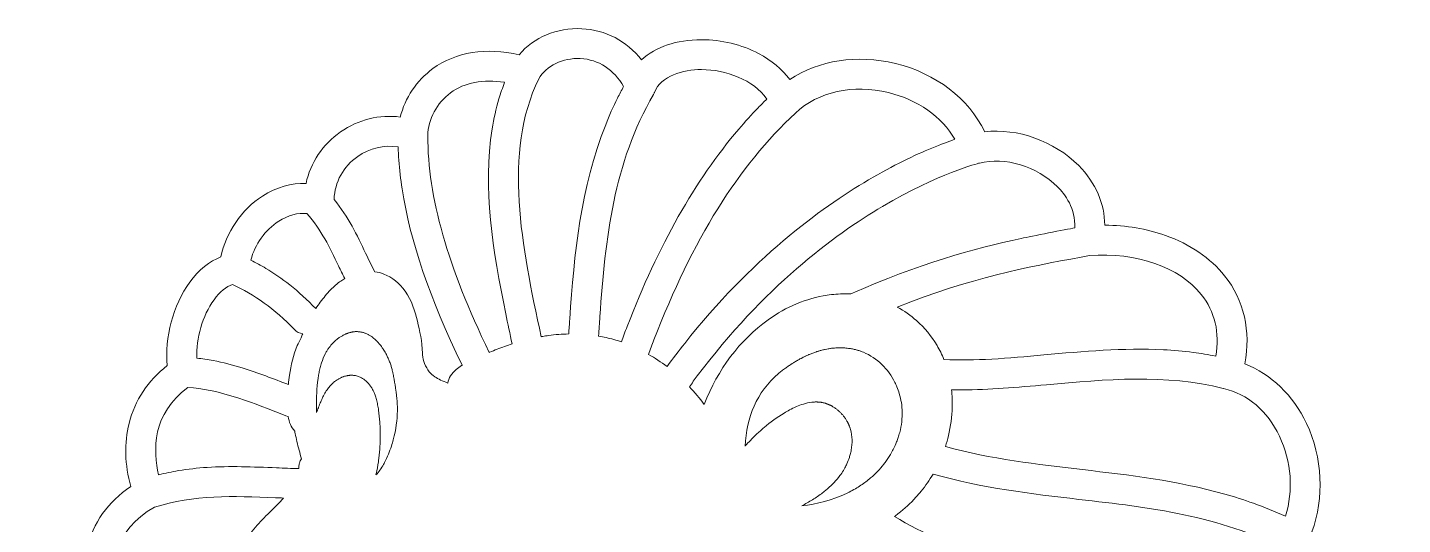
# Model space of a CAD drawing. Header units: inches. Extents: x -3.1 to 9.6, y -3.2 to 12.7.
# Drawn here: x 5.977 to 9.597, y 11.404 to 12.712 of the extents above; entities that cross this region are included whole.
import ezdxf

# ---------------------------------------------------------------- set-up
doc = ezdxf.new("R2010")
doc.units = ezdxf.units.IN
doc.header["$MEASUREMENT"] = 0
doc.layers.add('_U+0421_U+043B_U+043E_U+0439 1', color=7, linetype='Continuous')

# ---------------------------------------------------------------- blocks, each defined once
blk = doc.blocks.new('block 4')
at = {"layer": '_U+0421_U+043B_U+043E_U+0439 1', "lineweight": 0}
for points, knots in [([(9.5956, 10.6371), (9.5969, 10.708), (9.583, 10.7766), (9.5554, 10.8354), (9.531, 10.8871), (9.4967, 10.9293), (9.455, 10.9591), (9.4854, 11.0268), (9.4934, 11.107), (9.4764, 11.1846), (9.459, 11.2645), (9.4166, 11.3358), (9.3582, 11.3848), (9.3915, 11.4737), (9.3868, 11.58), (9.3442, 11.6698), (9.3089, 11.7443), (9.2509, 11.7997), (9.1817, 11.8267), (9.1984, 11.913), (9.1801, 11.9941), (9.1287, 12.0583), (9.0914, 12.105), (9.0375, 12.1419), (8.9727, 12.1648), (8.9237, 12.1822), (8.8692, 12.1913), (8.813, 12.1918), (8.8131, 12.248), (8.7894, 12.3032), (8.7445, 12.3484), (8.6796, 12.4137), (8.5839, 12.4473), (8.4973, 12.4375), (8.4547, 12.5251), (8.3692, 12.5911), (8.2624, 12.6172), (8.1612, 12.6418), (8.0605, 12.6259), (7.9838, 12.5748), (7.9636, 12.6021), (7.936, 12.6254), (7.9021, 12.6433), (7.8575, 12.6668), (7.8042, 12.6799), (7.7517, 12.6799), (7.7516, 12.6799), (7.7515, 12.6799), (7.7513, 12.6799), (7.6859, 12.6799), (7.6309, 12.6609), (7.5939, 12.6269), (7.5548, 12.6762), (7.499, 12.7058), (7.4364, 12.7088), (7.3711, 12.712), (7.3096, 12.6857), (7.2718, 12.6404), (7.1844, 12.6601), (7.1046, 12.6474), (7.0447, 12.6037), (7.0016, 12.5722), (6.9712, 12.5265), (6.9588, 12.4762), (6.9039, 12.4835), (6.8485, 12.47), (6.8014, 12.4371), (6.7541, 12.4039), (6.7223, 12.356), (6.7106, 12.3014), (6.6724, 12.303), (6.6325, 12.2917), (6.5962, 12.2683), (6.5404, 12.2324), (6.5001, 12.1727), (6.4866, 12.108), (6.4565, 12.0968), (6.4287, 12.0743), (6.4048, 12.0416), (6.3607, 11.9809), (6.3382, 11.8957), (6.3455, 11.822), (6.2944, 11.7827), (6.2598, 11.7306), (6.2448, 11.6701), (6.2319, 11.6183), (6.2335, 11.5613), (6.2492, 11.5036), (6.1896, 11.464), (6.1497, 11.4081), (6.1333, 11.3401), (6.1201, 11.2857), (6.1231, 11.2251), (6.1411, 11.1701), (6.0586, 11.0805), (6.0147, 10.9148), (6.0688, 10.8095), (6.0437, 10.7567), (6.0282, 10.7037), (6.0224, 10.6512), (5.9684, 10.6517), (5.9139, 10.6547), (5.8609, 10.6577), (5.8018, 10.6609), (5.7407, 10.6643), (5.6793, 10.6643), (5.669, 10.6643), (5.6588, 10.6642), (5.649, 10.6641), (5.4875, 10.6609), (5.4048, 10.6298), (4.9455, 10.457), (4.8687, 10.4281), (4.7818, 10.3954), (4.6819, 10.3581), (4.5157, 10.296), (4.402, 10.2425), (4.3125, 10.153), (4.2163, 10.0568), (4.1579, 9.9261), (4.1231, 9.7294), (4.1158, 9.6883), (4.1016, 9.6458), (4.0822, 9.5953), (4.0822, 9.5953), (4.0822, 9.5953), (4.0822, 9.5953), (4.0814, 9.5931), (3.9753, 9.3205), (3.9752, 9.3204), (3.9738, 9.3166), (3.9252, 9.173), (3.9251, 9.1726), (3.9236, 9.1681), (3.8713, 8.9916), (3.8711, 8.991), (3.8696, 8.9856), (3.8149, 8.7708), (3.8147, 8.77), (3.8132, 8.7636), (3.7515, 8.4765), (3.751, 8.4743), (3.7493, 8.4657), (3.7217, 8.3182), (3.7213, 8.3155), (3.706, 8.2303), (3.6908, 8.1394), (3.6758, 8.0424), (3.6447, 7.8486), (3.6106, 7.623), (3.6035, 7.5412), (3.5888, 7.3711), (3.6112, 7.1857), (3.69, 6.9912), (3.6919, 6.9866), (3.7028, 6.961), (3.7031, 6.9603), (3.705, 6.9559), (3.7171, 6.9298), (3.7174, 6.9292), (3.7197, 6.9245), (3.7247, 6.9142), (3.7249, 6.9139), (3.7299, 6.9038), (3.7352, 6.8936), (3.7407, 6.8834), (3.7409, 6.8831), (3.7593, 6.8506), (3.7596, 6.8501), (3.7625, 6.8451), (3.7791, 6.8185), (3.7791, 6.8185), (3.7893, 6.8025), (3.8002, 6.7866), (3.8119, 6.7708), (3.812, 6.7706), (3.8242, 6.7545), (3.8243, 6.7543), (3.8283, 6.7492), (3.8366, 6.7387), (3.8367, 6.7386), (3.8578, 6.7125), (3.8809, 6.687), (3.9063, 6.6626), (3.9063, 6.6626), (3.9065, 6.6624), (3.9065, 6.6624), (3.9369, 6.6331), (3.9706, 6.6053), (4.0079, 6.5799), (4.0079, 6.5799), (4.008, 6.5798), (4.008, 6.5798), (4.057, 6.5464), (4.1122, 6.5172), (4.1741, 6.4943), (4.2007, 6.3703), (4.193, 6.2815), (4.1862, 6.2028), (4.1806, 6.1382), (4.1753, 6.0773), (4.1917, 6.0126), (4.2115, 5.9343), (4.2696, 5.8694), (4.3364, 5.8486), (4.3817, 5.7781), (4.4502, 5.7366), (4.5223, 5.7366), (4.5549, 5.7366), (4.5859, 5.745), (4.6135, 5.7612), (4.6135, 5.7612), (4.6378, 5.7466), (4.6539, 5.7419), (4.7467, 5.594), (4.8622, 5.5165), (4.9984, 5.5024), (5.0068, 5.5015), (5.0153, 5.5005), (5.0235, 5.4995), (5.0461, 5.4968), (5.0695, 5.494), (5.0929, 5.494), (5.131, 5.494), (5.1636, 5.5016), (5.1939, 5.5176), (5.2301, 5.5071), (5.2645, 5.5017), (5.2965, 5.5017), (5.3767, 5.5017), (5.4416, 5.5344), (5.4853, 5.5964), (5.4924, 5.5971), (5.499, 5.5977), (5.5053, 5.5983), (5.5801, 5.6051), (5.6142, 5.6082), (5.6524, 5.6403), (5.7207, 5.6977), (5.7451, 5.7968), (5.7146, 5.8929), (5.6859, 5.9834), (5.6016, 6.0844), (5.4504, 6.1045), (5.4088, 6.1729), (5.3855, 6.218), (5.3664, 6.2547), (5.3482, 6.2898), (5.3339, 6.3174), (5.3117, 6.3508), (5.2936, 6.3779), (5.2774, 6.4044), (5.2627, 6.4309), (5.3229, 6.4174), (5.382, 6.4139), (5.4271, 6.4139), (5.4882, 6.4139), (5.5505, 6.4201), (5.6072, 6.4319), (5.7381, 6.4591), (5.8513, 6.5345), (5.9608, 6.6074), (6.0917, 6.6946), (6.2154, 6.7769), (6.3612, 6.7769), (6.3691, 6.7769), (6.3771, 6.7766), (6.385, 6.7762), (6.4063, 6.5702), (6.4088, 6.4169), (6.3834, 6.2613), (6.3774, 6.2244), (6.3696, 6.1867), (6.362, 6.1503), (6.3435, 6.0621), (6.3245, 5.971), (6.3283, 5.8767), (6.275, 5.7965), (6.2454, 5.6991), (6.2446, 5.6032), (6.2295, 5.5687), (6.2237, 5.5299), (6.228, 5.4919), (6.2271, 5.4457), (6.2397, 5.4007), (6.2658, 5.3612), (6.3076, 5.2978), (6.3785, 5.2584), (6.4507, 5.2584), (6.4891, 5.2584), (6.526, 5.2693), (6.5592, 5.2901), (6.6063, 5.2429), (6.6755, 5.2148), (6.7478, 5.2148), (6.7964, 5.2148), (6.8432, 5.2273), (6.8847, 5.2512), (6.9372, 5.2235), (6.9909, 5.209), (7.0414, 5.209), (7.1123, 5.209), (7.1727, 5.2373), (7.2116, 5.2886), (7.2313, 5.3147), (7.2446, 5.3459), (7.2514, 5.3808), (7.2802, 5.4431), (7.279, 5.5176), (7.2452, 5.5759), (7.2429, 5.58), (7.2401, 5.5838), (7.2371, 5.5873), (7.2372, 5.5917), (7.2373, 5.5961), (7.2375, 5.6005), (7.238, 5.6204), (7.2386, 5.6409), (7.2353, 5.6605), (7.229, 5.6981), (7.2196, 5.7349), (7.2105, 5.7705), (7.2085, 5.7785), (7.2065, 5.7865), (7.2045, 5.7945), (7.1686, 5.9381), (7.147, 6.0727), (7.1385, 6.2061), (7.1137, 6.5933), (7.1435, 6.9844), (7.1794, 7.3495), (7.1809, 7.3652), (7.1826, 7.3808), (7.1847, 7.396), (7.1866, 7.4041), (7.1885, 7.4122), (7.1907, 7.4203), (7.2063, 7.4775), (7.2184, 7.489), (7.2693, 7.5181), (7.3144, 7.5439), (7.4521, 7.6228), (7.4758, 7.6364), (7.5576, 7.6631), (7.6277, 7.69), (7.6961, 7.7323), (7.6974, 7.7192), (7.6989, 7.7045), (7.7007, 7.6888), (7.7073, 7.6315), (7.7163, 7.5697), (7.7216, 7.5452), (7.7395, 7.462), (7.7689, 7.3829), (7.7974, 7.3064), (7.8021, 7.2937), (7.8457, 7.1775), (7.8626, 7.1335), (7.9066, 7.0192), (7.9521, 6.901), (7.9838, 6.7815), (8.0162, 6.6595), (8.0348, 6.5323), (8.0528, 6.4093), (8.0807, 6.2193), (8.1094, 6.0229), (8.1893, 5.8368), (8.2255, 5.7524), (8.3875, 5.6221), (8.5286, 5.6221), (8.5753, 5.6221), (8.6172, 5.6366), (8.651, 5.6641), (8.7029, 5.6507), (8.7562, 5.6394), (8.8036, 5.6394), (8.8599, 5.6394), (8.9044, 5.6559), (8.9362, 5.6883), (8.9994, 5.6974), (9.0819, 5.7194), (9.1299, 5.791), (9.1531, 5.8256), (9.1661, 5.8728), (9.1671, 5.9236), (9.1732, 5.9632), (9.1693, 6.0047), (9.1548, 6.0428), (9.1515, 6.0537), (9.1473, 6.0642), (9.1421, 6.0741), (9.1343, 6.089), (9.1242, 6.1019), (9.1127, 6.1124), (9.1075, 6.1203), (9.102, 6.1281), (9.0961, 6.1355), (9.0725, 6.1653), (9.0457, 6.1818), (9.0222, 6.1964), (8.9905, 6.216), (8.9632, 6.2329), (8.9407, 6.2831), (8.8293, 6.5316), (8.7075, 6.8263), (8.6487, 7.1287), (8.6142, 7.3059), (8.6075, 7.4919), (8.6281, 7.6973), (8.6336, 7.7513), (8.6413, 7.8063), (8.6488, 7.8595), (8.6543, 7.8988), (8.66, 7.9395), (8.6648, 7.9796), (8.6795, 8.1026), (8.6645, 8.2353), (8.65, 8.3637), (8.6474, 8.3864), (8.645, 8.4083), (8.6427, 8.4298), (8.7422, 8.495), (8.8192, 8.5825), (8.8683, 8.6871), (8.9209, 8.7995), (8.9367, 8.9223), (8.9139, 9.0365), (9.0407, 9.0966), (9.1355, 9.1697), (9.1962, 9.2539), (9.2733, 9.361), (9.2969, 9.4866), (9.2665, 9.6276), (9.3716, 9.6812), (9.4413, 9.7837), (9.4791, 9.9395), (9.5138, 10.0827), (9.5066, 10.2036), (9.4576, 10.2987), (9.4537, 10.3063), (9.4496, 10.3139), (9.4452, 10.3214), (9.5365, 10.3834), (9.5931, 10.5001), (9.5956, 10.6371)], [0, 0, 0, 0, 1, 1, 1, 2, 2, 2, 3, 3, 3, 4, 4, 4, 5, 5, 5, 6, 6, 6, 7, 7, 7, 8, 8, 8, 9, 9, 9, 10, 10, 10, 11, 11, 11, 12, 12, 12, 13, 13, 13, 14, 14, 14, 15, 15, 15, 16, 16, 16, 17, 17, 17, 18, 18, 18, 19, 19, 19, 20, 20, 20, 21, 21, 21, 22, 22, 22, 23, 23, 23, 24, 24, 24, 25, 25, 25, 26, 26, 26, 27, 27, 27, 28, 28, 28, 29, 29, 29, 30, 30, 30, 31, 31, 31, 32, 32, 32, 33, 33, 33, 34, 34, 34, 35, 35, 35, 36, 36, 36, 37, 37, 37, 38, 38, 38, 39, 39, 39, 40, 40, 40, 41, 41, 41, 42, 42, 42, 43, 43, 43, 44, 44, 44, 45, 45, 45, 46, 46, 46, 47, 47, 47, 48, 48, 48, 49, 49, 49, 50, 50, 50, 51, 51, 51, 52, 52, 52, 53, 53, 53, 54, 54, 54, 55, 55, 55, 56, 56, 56, 57, 57, 57, 58, 58, 58, 59, 59, 59, 60, 60, 60, 61, 61, 61, 62, 62, 62, 63, 63, 63, 64, 64, 64, 65, 65, 65, 66, 66, 66, 67, 67, 67, 68, 68, 68, 69, 69, 69, 70, 70, 70, 71, 71, 71, 72, 72, 72, 73, 73, 73, 74, 74, 74, 75, 75, 75, 76, 76, 76, 77, 77, 77, 78, 78, 78, 79, 79, 79, 80, 80, 80, 81, 81, 81, 82, 82, 82, 83, 83, 83, 84, 84, 84, 85, 85, 85, 86, 86, 86, 87, 87, 87, 88, 88, 88, 89, 89, 89, 90, 90, 90, 91, 91, 91, 92, 92, 92, 93, 93, 93, 94, 94, 94, 95, 95, 95, 96, 96, 96, 97, 97, 97, 98, 98, 98, 99, 99, 99, 100, 100, 100, 101, 101, 101, 102, 102, 102, 103, 103, 103, 104, 104, 104, 105, 105, 105, 106, 106, 106, 107, 107, 107, 108, 108, 108, 109, 109, 109, 110, 110, 110, 111, 111, 111, 112, 112, 112, 113, 113, 113, 114, 114, 114, 115, 115, 115, 116, 116, 116, 117, 117, 117, 118, 118, 118, 119, 119, 119, 120, 120, 120, 121, 121, 121, 122, 122, 122, 123, 123, 123, 124, 124, 124, 125, 125, 125, 126, 126, 126, 127, 127, 127, 128, 128, 128, 129, 129, 129, 130, 130, 130, 131, 131, 131, 132, 132, 132, 133, 133, 133, 134, 134, 134, 135, 135, 135, 136, 136, 136, 137, 137, 137, 138, 138, 138, 139, 139, 139, 140, 140, 140, 141, 141, 141, 142, 142, 142, 143, 143, 143, 144, 144, 144, 145, 145, 145, 146, 146, 146, 147, 147, 147, 148, 148, 148, 148]), ([(7.3232, 12.5769), (7.3425, 12.611), (7.3864, 12.6324), (7.4326, 12.6302), (7.4807, 12.6279), (7.5214, 12.6014), (7.5466, 12.5566), (7.5411, 12.5466), (7.5359, 12.5365), (7.5308, 12.5263), (7.5192, 12.5032), (7.5088, 12.4798), (7.4994, 12.4562), (7.4332, 12.2907), (7.4165, 12.116), (7.4048, 11.9443), (7.4039, 11.9313), (7.403, 11.9183), (7.4022, 11.9054), (7.3846, 11.905), (7.3668, 11.9037), (7.349, 11.9013), (7.344, 11.9006), (7.3389, 11.8998), (7.3338, 11.899), (7.3324, 11.8987), (7.331, 11.8985), (7.3296, 11.8982), (7.2784, 12.1365), (7.2283, 12.3817), (7.3232, 12.5769)], [0, 0, 0, 0, 1, 1, 1, 2, 2, 2, 3, 3, 3, 4, 4, 4, 5, 5, 5, 6, 6, 6, 7, 7, 7, 8, 8, 8, 9, 9, 9, 10, 10, 10, 10]), ([(7.6252, 12.5357), (7.6258, 12.5367), (7.6263, 12.5378), (7.6268, 12.5389), (7.627, 12.5393), (7.6271, 12.5396), (7.6273, 12.54), (7.6274, 12.5403), (7.6276, 12.5407), (7.6277, 12.541), (7.6452, 12.5854), (7.703, 12.6012), (7.7514, 12.6012), (7.7514, 12.6012), (7.7517, 12.6012), (7.7517, 12.6012), (7.8149, 12.6011), (7.8891, 12.5745), (7.9236, 12.5236), (7.916, 12.5162), (7.9084, 12.5086), (7.901, 12.5009), (7.8834, 12.4828), (7.8663, 12.4639), (7.8495, 12.4442), (7.7351, 12.3098), (7.6382, 12.1383), (7.5558, 11.9246), (7.5507, 11.9114), (7.5457, 11.8981), (7.5407, 11.8845), (7.5274, 11.8891), (7.5141, 11.8929), (7.5005, 11.8959), (7.494, 11.8974), (7.4874, 11.8987), (7.4807, 11.8998), (7.4818, 11.9169), (7.483, 11.934), (7.4842, 11.951), (7.4986, 12.1583), (7.5201, 12.3546), (7.6252, 12.5357)], [0, 0, 0, 0, 1, 1, 1, 2, 2, 2, 3, 3, 3, 4, 4, 4, 5, 5, 5, 6, 6, 6, 7, 7, 7, 8, 8, 8, 9, 9, 9, 10, 10, 10, 11, 11, 11, 12, 12, 12, 13, 13, 13, 14, 14, 14, 14]), ([(7.0912, 12.5401), (7.1284, 12.5673), (7.177, 12.5766), (7.2334, 12.5677), (7.2279, 12.5533), (7.223, 12.5388), (7.2186, 12.5241), (7.2109, 12.4982), (7.205, 12.4719), (7.2007, 12.4452), (7.1755, 12.2907), (7.2022, 12.124), (7.2364, 11.9586), (7.2419, 11.9321), (7.2475, 11.9056), (7.2532, 11.8792), (7.2401, 11.875), (7.2268, 11.8704), (7.2135, 11.8652), (7.2071, 11.8627), (7.2007, 11.8601), (7.1942, 11.8574), (7.1937, 11.8572), (7.1933, 11.857), (7.1928, 11.8568), (7.0828, 12.0833), (7.0313, 12.265), (7.0312, 12.4275), (7.0321, 12.4707), (7.0551, 12.5138), (7.0912, 12.5401)], [0, 0, 0, 0, 1, 1, 1, 2, 2, 2, 3, 3, 3, 4, 4, 4, 5, 5, 5, 6, 6, 6, 7, 7, 7, 8, 8, 8, 9, 9, 9, 10, 10, 10, 10]), ([(7.9988, 12.4866), (7.9988, 12.4866), (7.9989, 12.4867), (7.9989, 12.4867), (7.9989, 12.4867), (7.9991, 12.4868), (7.9991, 12.4868), (8.0591, 12.5433), (8.1505, 12.5634), (8.2437, 12.5407), (8.3213, 12.5218), (8.3841, 12.477), (8.4187, 12.4177), (8.4023, 12.4121), (8.3819, 12.4045), (8.358, 12.3946), (8.3357, 12.3853), (8.3103, 12.374), (8.2825, 12.3602), (8.2544, 12.3462), (8.2237, 12.3298), (8.191, 12.3106), (8.0633, 12.2353), (7.8817, 12.1017), (7.7075, 11.8807), (7.6919, 11.8609), (7.6763, 11.8405), (7.6609, 11.8194), (7.6453, 11.8313), (7.6291, 11.8421), (7.6125, 11.8517), (7.6171, 11.8645), (7.6219, 11.8771), (7.6266, 11.8896), (7.7271, 12.1525), (7.8492, 12.3482), (7.9988, 12.4866)], [0, 0, 0, 0, 1, 1, 1, 2, 2, 2, 3, 3, 3, 4, 4, 4, 5, 5, 5, 6, 6, 6, 7, 7, 7, 8, 8, 8, 9, 9, 9, 10, 10, 10, 11, 11, 11, 12, 12, 12, 12]), ([(6.8466, 12.3726), (6.8784, 12.3949), (6.9161, 12.4035), (6.953, 12.3975), (6.9534, 12.3859), (6.9541, 12.3742), (6.955, 12.3625), (6.9568, 12.3379), (6.9597, 12.3128), (6.9636, 12.2873), (6.9847, 12.1499), (7.0363, 11.9988), (7.1216, 11.8232), (7.121, 11.8229), (7.1204, 11.8225), (7.1198, 11.8222), (7.1149, 11.8192), (7.1101, 11.8158), (7.1055, 11.8118), (7.0938, 11.8016), (7.0864, 11.7893), (7.0836, 11.7762), (7.0703, 11.7816), (7.0587, 11.7864), (7.0493, 11.7928), (7.0439, 11.7965), (7.0391, 11.8007), (7.0351, 11.806), (7.0251, 11.8191), (7.0186, 11.8353), (7.0173, 11.8501), (7.0172, 11.8517), (7.017, 11.8532), (7.017, 11.8548), (7.0165, 11.8855), (7.0098, 11.9138), (7.0038, 11.9388), (6.9975, 11.9652), (6.9892, 11.9929), (6.9716, 12.0178), (6.9563, 12.0394), (6.9371, 12.0547), (6.9155, 12.063), (6.9078, 12.0659), (6.8998, 12.068), (6.8916, 12.0691), (6.8832, 12.0851), (6.8755, 12.1013), (6.8674, 12.1183), (6.8451, 12.165), (6.8222, 12.213), (6.7844, 12.2597), (6.7863, 12.3052), (6.8088, 12.3462), (6.8466, 12.3726)], [0, 0, 0, 0, 1, 1, 1, 2, 2, 2, 3, 3, 3, 4, 4, 4, 5, 5, 5, 6, 6, 6, 7, 7, 7, 8, 8, 8, 9, 9, 9, 10, 10, 10, 11, 11, 11, 12, 12, 12, 13, 13, 13, 14, 14, 14, 15, 15, 15, 16, 16, 16, 17, 17, 17, 18, 18, 18, 18]), ([(8.4824, 12.3549), (8.4824, 12.3549), (8.4824, 12.3549), (8.4824, 12.3549), (8.4826, 12.355), (8.4828, 12.355), (8.483, 12.3551), (8.5504, 12.3724), (8.635, 12.3469), (8.6886, 12.2929), (8.7082, 12.2732), (8.7374, 12.235), (8.734, 12.1846), (8.7123, 12.1806), (8.6188, 12.1624), (8.5934, 12.1569), (8.4656, 12.1295), (8.3249, 12.0903), (8.145, 12.0106), (8.1397, 12.0109), (8.1344, 12.011), (8.1291, 12.011), (8.1135, 12.011), (8.0978, 12.0097), (8.0822, 12.0074), (8.0282, 11.9991), (7.9744, 11.9769), (7.9271, 11.9428), (7.852, 11.8887), (7.7946, 11.8124), (7.7589, 11.7199), (7.7466, 11.7363), (7.7335, 11.7518), (7.7197, 11.7664), (7.7267, 11.776), (7.7336, 11.7856), (7.7406, 11.7949), (7.9149, 12.0274), (8.0999, 12.1651), (8.2278, 12.2409), (8.3755, 12.3284), (8.4812, 12.3547), (8.4824, 12.3549)], [0, 0, 0, 0, 1, 1, 1, 2, 2, 2, 3, 3, 3, 4, 4, 4, 5, 5, 5, 6, 6, 6, 7, 7, 7, 8, 8, 8, 9, 9, 9, 10, 10, 10, 11, 11, 11, 12, 12, 12, 13, 13, 13, 14, 14, 14, 14]), ([(6.6388, 12.2022), (6.6632, 12.2179), (6.6894, 12.2248), (6.713, 12.2223), (6.7511, 12.1792), (6.7731, 12.1331), (6.7963, 12.0844), (6.8016, 12.0735), (6.8069, 12.0623), (6.8124, 12.0512), (6.8091, 12.0492), (6.8058, 12.047), (6.8025, 12.0447), (6.7931, 12.0382), (6.784, 12.0304), (6.7755, 12.0214), (6.7658, 12.0113), (6.7567, 12.0005), (6.7483, 11.9891), (6.7442, 11.9836), (6.7402, 11.978), (6.7364, 11.9722), (6.7141, 11.9952), (6.6911, 12.0161), (6.6676, 12.0347), (6.6471, 12.0508), (6.6263, 12.0652), (6.6051, 12.0779), (6.592, 12.0858), (6.5788, 12.093), (6.5654, 12.0996), (6.5761, 12.1411), (6.6027, 12.1789), (6.6388, 12.2022)], [0, 0, 0, 0, 1, 1, 1, 2, 2, 2, 3, 3, 3, 4, 4, 4, 5, 5, 5, 6, 6, 6, 7, 7, 7, 8, 8, 8, 9, 9, 9, 10, 10, 10, 11, 11, 11, 11]), ([(8.7508, 12.1077), (8.7508, 12.1077), (8.7731, 12.1118), (8.7731, 12.1118), (8.8967, 12.1209), (9.0093, 12.0817), (9.0673, 12.0092), (9.1032, 11.9642), (9.1162, 11.9087), (9.1054, 11.847), (9.0857, 11.851), (9.066, 11.8542), (9.0462, 11.8568), (9.02, 11.8602), (8.9938, 11.8624), (8.9675, 11.8637), (8.8621, 11.869), (8.7562, 11.8595), (8.6525, 11.8502), (8.5587, 11.8417), (8.4697, 11.8337), (8.3899, 11.8382), (8.3847, 11.8511), (8.3786, 11.8635), (8.3716, 11.8753), (8.3572, 11.8998), (8.3391, 11.9217), (8.3177, 11.9405), (8.3024, 11.9541), (8.2853, 11.9661), (8.2666, 11.9763), (8.4611, 12.0534), (8.6081, 12.0809), (8.7508, 12.1077)], [0, 0, 0, 0, 1, 1, 1, 2, 2, 2, 3, 3, 3, 4, 4, 4, 5, 5, 5, 6, 6, 6, 7, 7, 7, 8, 8, 8, 9, 9, 9, 10, 10, 10, 11, 11, 11, 11]), ([(6.4685, 11.9953), (6.4839, 12.0164), (6.5009, 12.0303), (6.5172, 12.0352), (6.5737, 12.0101), (6.6285, 11.9705), (6.6801, 11.9172), (6.6862, 11.9109), (6.6939, 11.9071), (6.7019, 11.9058), (6.7005, 11.9022), (6.6991, 11.8987), (6.6978, 11.8951), (6.694, 11.8884), (6.6907, 11.8816), (6.6877, 11.8746), (6.6768, 11.8495), (6.6706, 11.823), (6.667, 11.797), (6.6659, 11.7886), (6.665, 11.7802), (6.6644, 11.772), (6.6255, 11.7872), (6.5844, 11.8032), (6.5425, 11.8161), (6.5172, 11.8239), (6.4917, 11.8307), (6.4663, 11.8355), (6.4518, 11.8382), (6.4374, 11.8403), (6.4231, 11.8416), (6.4209, 11.8937), (6.4379, 11.9532), (6.4685, 11.9953)], [0, 0, 0, 0, 1, 1, 1, 2, 2, 2, 3, 3, 3, 4, 4, 4, 5, 5, 5, 6, 6, 6, 7, 7, 7, 8, 8, 8, 9, 9, 9, 10, 10, 10, 11, 11, 11, 11]), ([(6.7682, 11.865), (6.77, 11.8677), (6.7718, 11.8703), (6.7738, 11.8728), (6.7798, 11.8804), (6.7867, 11.8873), (6.7948, 11.8933), (6.7959, 11.8941), (6.7971, 11.8949), (6.7982, 11.8957), (6.7985, 11.8959), (6.8008, 11.8974), (6.8015, 11.8979), (6.802, 11.8982), (6.8042, 11.8996), (6.8049, 11.9), (6.8053, 11.9002), (6.8075, 11.9015), (6.8082, 11.9018), (6.8087, 11.9021), (6.8108, 11.9032), (6.8114, 11.9035), (6.8119, 11.9038), (6.8141, 11.9048), (6.8147, 11.9051), (6.8152, 11.9053), (6.8157, 11.9055), (6.8162, 11.9057), (6.8168, 11.9059), (6.8173, 11.9062), (6.8179, 11.9064), (6.8184, 11.9066), (6.8189, 11.9068), (6.8194, 11.907), (6.82, 11.9072), (6.8221, 11.9079), (6.8226, 11.9081), (6.8232, 11.9083), (6.8253, 11.9089), (6.8257, 11.909), (6.8263, 11.9092), (6.8269, 11.9093), (6.8275, 11.9095), (6.828, 11.9096), (6.8284, 11.9097), (6.8289, 11.9098), (6.8295, 11.91), (6.8301, 11.9101), (6.8307, 11.9102), (6.8311, 11.9103), (6.8315, 11.9104), (6.832, 11.9105), (6.8327, 11.9106), (6.8333, 11.9107), (6.834, 11.9108), (6.8344, 11.9109), (6.8347, 11.9109), (6.835, 11.911), (6.836, 11.9111), (6.837, 11.9112), (6.838, 11.9113), (6.8382, 11.9113), (6.8384, 11.9113), (6.8386, 11.9113), (6.8394, 11.9114), (6.8402, 11.9115), (6.8411, 11.9115), (6.8414, 11.9115), (6.8417, 11.9115), (6.8421, 11.9115), (6.8427, 11.9115), (6.8433, 11.9116), (6.844, 11.9116), (6.8453, 11.9116), (6.8467, 11.9115), (6.848, 11.9114), (6.8483, 11.9114), (6.8487, 11.9113), (6.849, 11.9113), (6.8502, 11.9112), (6.8514, 11.9111), (6.8526, 11.9109), (6.8528, 11.9109), (6.8529, 11.9109), (6.8531, 11.9108), (6.8544, 11.9107), (6.8557, 11.9104), (6.857, 11.9101), (6.8574, 11.91), (6.8577, 11.91), (6.858, 11.9099), (6.8592, 11.9096), (6.8605, 11.9093), (6.8617, 11.9089), (6.8617, 11.9089), (6.8619, 11.9088), (6.8619, 11.9088), (6.8632, 11.9085), (6.8645, 11.908), (6.8657, 11.9076), (6.866, 11.9075), (6.8663, 11.9073), (6.8667, 11.9072), (6.8679, 11.9067), (6.8691, 11.9062), (6.8703, 11.9057), (6.8703, 11.9057), (6.8707, 11.9055), (6.8707, 11.9055), (6.8718, 11.905), (6.8729, 11.9045), (6.874, 11.9039), (6.8743, 11.9037), (6.8746, 11.9036), (6.8749, 11.9034), (6.8761, 11.9028), (6.8773, 11.9021), (6.8784, 11.9015), (6.8786, 11.9013), (6.8788, 11.9012), (6.879, 11.9011), (6.88, 11.9005), (6.881, 11.8998), (6.8819, 11.8992), (6.8822, 11.899), (6.8825, 11.8988), (6.8828, 11.8986), (6.8839, 11.8978), (6.885, 11.897), (6.8861, 11.8962), (6.8863, 11.896), (6.8866, 11.8958), (6.8868, 11.8956), (6.8877, 11.8949), (6.8886, 11.8942), (6.8895, 11.8935), (6.8898, 11.8933), (6.89, 11.893), (6.8903, 11.8928), (6.8913, 11.8919), (6.8923, 11.891), (6.8934, 11.8901), (6.8936, 11.8898), (6.8939, 11.8896), (6.8942, 11.8893), (6.895, 11.8886), (6.8958, 11.8877), (6.8967, 11.8869), (6.8969, 11.8867), (6.8971, 11.8865), (6.8973, 11.8862), (6.8983, 11.8852), (6.8993, 11.8842), (6.9002, 11.8832), (6.9005, 11.8829), (6.9007, 11.8826), (6.901, 11.8823), (6.9018, 11.8814), (6.9038, 11.8791), (6.9039, 11.8789), (6.9048, 11.8778), (6.9057, 11.8767), (6.9066, 11.8756), (6.9069, 11.8753), (6.9071, 11.8749), (6.9074, 11.8746), (6.9082, 11.8735), (6.91, 11.8711), (6.9101, 11.8709), (6.9109, 11.8698), (6.9117, 11.8686), (6.9126, 11.8674), (6.9128, 11.867), (6.9149, 11.8638), (6.9157, 11.8626), (6.9157, 11.8624), (6.9185, 11.8579), (6.9187, 11.8575), (6.9194, 11.8562), (6.9202, 11.8549), (6.9209, 11.8537), (6.921, 11.8534), (6.9234, 11.8488), (6.9236, 11.8484), (6.9243, 11.847), (6.9249, 11.8457), (6.9255, 11.8444), (6.9257, 11.8441), (6.9278, 11.8393), (6.928, 11.839), (6.9286, 11.8376), (6.9291, 11.8362), (6.9297, 11.8348), (6.9298, 11.8345), (6.9317, 11.8297), (6.9318, 11.8294), (6.9323, 11.828), (6.9335, 11.8245), (6.9336, 11.8242), (6.9341, 11.8229), (6.935, 11.8199), (6.9351, 11.8197), (6.9355, 11.8183), (6.9365, 11.8148), (6.9366, 11.8144), (6.937, 11.8131), (6.9378, 11.8102), (6.9378, 11.81), (6.9382, 11.8086), (6.939, 11.8051), (6.9391, 11.8047), (6.9394, 11.8033), (6.9409, 11.7957), (6.9413, 11.7934), (6.9417, 11.7911), (6.9422, 11.7888), (6.9426, 11.7865), (6.9445, 11.7761), (6.9461, 11.7662), (6.9474, 11.7566), (6.948, 11.7522), (6.9486, 11.7477), (6.9491, 11.7434), (6.9502, 11.7332), (6.9509, 11.7233), (6.9511, 11.7134), (6.9512, 11.7099), (6.9512, 11.7065), (6.9512, 11.7031), (6.9508, 11.6791), (6.9475, 11.6547), (6.94, 11.6265), (6.9387, 11.6216), (6.9372, 11.6162), (6.9352, 11.6103), (6.9308, 11.5968), (6.9247, 11.5812), (6.9172, 11.5668), (6.9164, 11.5653), (6.9156, 11.5638), (6.9147, 11.5622), (6.9089, 11.5517), (6.9022, 11.5421), (6.8948, 11.5346), (6.895, 11.5356), (6.8952, 11.5366), (6.8954, 11.5375), (6.8976, 11.5478), (6.8995, 11.5581), (6.901, 11.5685), (6.9015, 11.572), (6.902, 11.5755), (6.9024, 11.5789), (6.9037, 11.5893), (6.9047, 11.5998), (6.9053, 11.6103), (6.9057, 11.6173), (6.906, 11.6243), (6.9061, 11.6313), (6.9062, 11.6383), (6.9061, 11.6453), (6.9059, 11.6523), (6.9057, 11.6593), (6.9054, 11.6662), (6.9048, 11.6732), (6.9041, 11.6837), (6.903, 11.6941), (6.9015, 11.7045), (6.9012, 11.7069), (6.9008, 11.7093), (6.9005, 11.7116), (6.9001, 11.714), (6.8997, 11.7164), (6.8992, 11.7187), (6.8984, 11.7234), (6.8973, 11.7281), (6.8961, 11.7328), (6.895, 11.7368), (6.8938, 11.7407), (6.8924, 11.7446), (6.8914, 11.7475), (6.8903, 11.7503), (6.889, 11.753), (6.888, 11.7551), (6.887, 11.7573), (6.8858, 11.7594), (6.8844, 11.7621), (6.8827, 11.7648), (6.8809, 11.7673), (6.8802, 11.7685), (6.8793, 11.7696), (6.8785, 11.7707), (6.8776, 11.7719), (6.8766, 11.7731), (6.8756, 11.7742), (6.8741, 11.776), (6.8724, 11.7778), (6.8707, 11.7794), (6.8672, 11.7828), (6.8635, 11.7857), (6.8594, 11.7882), (6.8574, 11.7895), (6.8553, 11.7906), (6.8532, 11.7916), (6.85, 11.7931), (6.8466, 11.7943), (6.8431, 11.7952), (6.8417, 11.7955), (6.8403, 11.7958), (6.8389, 11.796), (6.8385, 11.7961), (6.8382, 11.7961), (6.8378, 11.7962), (6.8364, 11.7964), (6.8351, 11.7965), (6.8337, 11.7966), (6.8337, 11.7966), (6.8335, 11.7966), (6.8335, 11.7966), (6.8324, 11.7967), (6.8314, 11.7967), (6.8303, 11.7967), (6.83, 11.7967), (6.8297, 11.7967), (6.8294, 11.7967), (6.8289, 11.7967), (6.8283, 11.7967), (6.8278, 11.7966), (6.8268, 11.7966), (6.8258, 11.7965), (6.8249, 11.7964), (6.8243, 11.7964), (6.8238, 11.7963), (6.8232, 11.7963), (6.8222, 11.7961), (6.8212, 11.796), (6.8202, 11.7958), (6.8198, 11.7957), (6.8193, 11.7957), (6.8188, 11.7956), (6.8175, 11.7953), (6.8161, 11.795), (6.8147, 11.7946), (6.8147, 11.7946), (6.8145, 11.7946), (6.8145, 11.7946), (6.813, 11.7942), (6.8116, 11.7938), (6.8102, 11.7933), (6.8097, 11.7931), (6.8093, 11.7929), (6.8089, 11.7928), (6.8079, 11.7924), (6.8069, 11.7921), (6.8059, 11.7917), (6.8054, 11.7914), (6.8049, 11.7912), (6.8044, 11.791), (6.8035, 11.7906), (6.8026, 11.7902), (6.8017, 11.7898), (6.8012, 11.7895), (6.8007, 11.7893), (6.8002, 11.789), (6.7992, 11.7886), (6.7983, 11.7881), (6.7974, 11.7875), (6.797, 11.7873), (6.7966, 11.7871), (6.7961, 11.7868), (6.7948, 11.7861), (6.7935, 11.7853), (6.7923, 11.7845), (6.7923, 11.7845), (6.7923, 11.7845), (6.7923, 11.7845), (6.791, 11.7836), (6.7897, 11.7827), (6.7884, 11.7818), (6.7881, 11.7815), (6.7877, 11.7812), (6.7873, 11.7809), (6.7864, 11.7803), (6.7856, 11.7796), (6.7848, 11.779), (6.7844, 11.7786), (6.7839, 11.7782), (6.7835, 11.7779), (6.7827, 11.7772), (6.782, 11.7766), (6.7812, 11.7759), (6.7808, 11.7755), (6.7804, 11.7752), (6.78, 11.7748), (6.7792, 11.774), (6.7785, 11.7733), (6.7778, 11.7726), (6.7774, 11.7722), (6.7771, 11.7719), (6.7767, 11.7715), (6.7757, 11.7704), (6.7747, 11.7693), (6.7737, 11.7682), (6.7709, 11.765), (6.7684, 11.7616), (6.766, 11.7581), (6.7647, 11.7563), (6.7634, 11.7543), (6.7622, 11.7524), (6.7597, 11.7483), (6.7573, 11.744), (6.7551, 11.7396), (6.7537, 11.7367), (6.7523, 11.7337), (6.751, 11.7307), (6.7503, 11.7292), (6.7481, 11.724), (6.7476, 11.7228), (6.7464, 11.7198), (6.7434, 11.712), (6.7431, 11.7112), (6.7415, 11.707), (6.74, 11.7028), (6.7385, 11.6986), (6.7384, 11.7025), (6.7383, 11.719), (6.7383, 11.7233), (6.7384, 11.7468), (6.7394, 11.7724), (6.7436, 11.797), (6.744, 11.7992), (6.7444, 11.8014), (6.7448, 11.8037), (6.7457, 11.8081), (6.7467, 11.8125), (6.7478, 11.8168), (6.7489, 11.8212), (6.7502, 11.8254), (6.7516, 11.8296), (6.7543, 11.838), (6.7577, 11.8462), (6.7617, 11.8538), (6.7632, 11.8567), (6.7648, 11.8594), (6.7665, 11.8622), (6.7671, 11.8631), (6.7676, 11.8641), (6.7682, 11.865)], [0, 0, 0, 0, 1, 1, 1, 2, 2, 2, 3, 3, 3, 4, 4, 4, 5, 5, 5, 6, 6, 6, 7, 7, 7, 8, 8, 8, 9, 9, 9, 10, 10, 10, 11, 11, 11, 12, 12, 12, 13, 13, 13, 14, 14, 14, 15, 15, 15, 16, 16, 16, 17, 17, 17, 18, 18, 18, 19, 19, 19, 20, 20, 20, 21, 21, 21, 22, 22, 22, 23, 23, 23, 24, 24, 24, 25, 25, 25, 26, 26, 26, 27, 27, 27, 28, 28, 28, 29, 29, 29, 30, 30, 30, 31, 31, 31, 32, 32, 32, 33, 33, 33, 34, 34, 34, 35, 35, 35, 36, 36, 36, 37, 37, 37, 38, 38, 38, 39, 39, 39, 40, 40, 40, 41, 41, 41, 42, 42, 42, 43, 43, 43, 44, 44, 44, 45, 45, 45, 46, 46, 46, 47, 47, 47, 48, 48, 48, 49, 49, 49, 50, 50, 50, 51, 51, 51, 52, 52, 52, 53, 53, 53, 54, 54, 54, 55, 55, 55, 56, 56, 56, 57, 57, 57, 58, 58, 58, 59, 59, 59, 60, 60, 60, 61, 61, 61, 62, 62, 62, 63, 63, 63, 64, 64, 64, 65, 65, 65, 66, 66, 66, 67, 67, 67, 68, 68, 68, 69, 69, 69, 70, 70, 70, 71, 71, 71, 72, 72, 72, 73, 73, 73, 74, 74, 74, 75, 75, 75, 76, 76, 76, 77, 77, 77, 78, 78, 78, 79, 79, 79, 80, 80, 80, 81, 81, 81, 82, 82, 82, 83, 83, 83, 84, 84, 84, 85, 85, 85, 86, 86, 86, 87, 87, 87, 88, 88, 88, 89, 89, 89, 90, 90, 90, 91, 91, 91, 92, 92, 92, 93, 93, 93, 94, 94, 94, 95, 95, 95, 96, 96, 96, 97, 97, 97, 98, 98, 98, 99, 99, 99, 100, 100, 100, 101, 101, 101, 102, 102, 102, 103, 103, 103, 104, 104, 104, 105, 105, 105, 106, 106, 106, 107, 107, 107, 108, 108, 108, 109, 109, 109, 110, 110, 110, 111, 111, 111, 112, 112, 112, 113, 113, 113, 114, 114, 114, 115, 115, 115, 116, 116, 116, 117, 117, 117, 118, 118, 118, 119, 119, 119, 120, 120, 120, 121, 121, 121, 122, 122, 122, 123, 123, 123, 124, 124, 124, 125, 125, 125, 126, 126, 126, 127, 127, 127, 128, 128, 128, 129, 129, 129, 130, 130, 130, 131, 131, 131, 132, 132, 132, 133, 133, 133, 134, 134, 134, 135, 135, 135, 136, 136, 136, 137, 137, 137, 138, 138, 138, 139, 139, 139, 140, 140, 140, 141, 141, 141, 142, 142, 142, 143, 143, 143, 144, 144, 144, 145, 145, 145, 146, 146, 146, 147, 147, 147, 148, 148, 148, 149, 149, 149, 149]), ([(8.1186, 11.869), (8.1205, 11.869), (8.1223, 11.8689), (8.1242, 11.8688), (8.1251, 11.8688), (8.126, 11.8687), (8.1269, 11.8687), (8.1285, 11.8686), (8.13, 11.8685), (8.1316, 11.8684), (8.1326, 11.8683), (8.1375, 11.8677), (8.139, 11.8675), (8.14, 11.8674), (8.141, 11.8672), (8.142, 11.8671), (8.1435, 11.8669), (8.1449, 11.8666), (8.1463, 11.8664), (8.1474, 11.8662), (8.1484, 11.866), (8.1494, 11.8658), (8.1508, 11.8655), (8.1522, 11.8652), (8.1537, 11.8649), (8.1547, 11.8647), (8.1557, 11.8644), (8.1567, 11.8642), (8.1581, 11.8638), (8.1596, 11.8634), (8.161, 11.863), (8.162, 11.8627), (8.1629, 11.8625), (8.1638, 11.8622), (8.1654, 11.8617), (8.167, 11.8612), (8.1686, 11.8607), (8.1694, 11.8604), (8.1702, 11.8602), (8.1709, 11.8599), (8.1733, 11.859), (8.1756, 11.8582), (8.1779, 11.8572), (8.2143, 11.8423), (8.2431, 11.813), (8.2607, 11.7777), (8.2625, 11.774), (8.2642, 11.7702), (8.2658, 11.7664), (8.2682, 11.7607), (8.2703, 11.7548), (8.2722, 11.7488), (8.277, 11.7329), (8.2797, 11.7164), (8.28, 11.6999), (8.2801, 11.6918), (8.2797, 11.6837), (8.2789, 11.6758), (8.2788, 11.6753), (8.2788, 11.6749), (8.2787, 11.6745), (8.2776, 11.6649), (8.2758, 11.6555), (8.2734, 11.6461), (8.2727, 11.6437), (8.2721, 11.6414), (8.2714, 11.639), (8.2702, 11.6351), (8.2689, 11.6312), (8.2675, 11.6273), (8.2661, 11.6234), (8.2646, 11.6196), (8.2629, 11.6158), (8.2589, 11.6063), (8.2542, 11.597), (8.2489, 11.5881), (8.2478, 11.5863), (8.2467, 11.5846), (8.2456, 11.5828), (8.2434, 11.5793), (8.2411, 11.5758), (8.2387, 11.5725), (8.2363, 11.5691), (8.2339, 11.5657), (8.2313, 11.5624), (8.2211, 11.5493), (8.2095, 11.5373), (8.1969, 11.5265), (8.1888, 11.5195), (8.1802, 11.5131), (8.1713, 11.5072), (8.1665, 11.5039), (8.1616, 11.5008), (8.1566, 11.4979), (8.1513, 11.4948), (8.1459, 11.4919), (8.1404, 11.4891), (8.138, 11.4879), (8.1356, 11.4867), (8.1331, 11.4855), (8.0964, 11.4681), (8.0562, 11.4575), (8.0156, 11.453), (8.0252, 11.4581), (8.0346, 11.4634), (8.0437, 11.4691), (8.0483, 11.4719), (8.0529, 11.4749), (8.0573, 11.4779), (8.0618, 11.481), (8.0662, 11.4841), (8.0704, 11.4874), (8.0737, 11.4899), (8.077, 11.4925), (8.0802, 11.4952), (8.0832, 11.4977), (8.0861, 11.5002), (8.089, 11.5029), (8.093, 11.5065), (8.0968, 11.5102), (8.1005, 11.5141), (8.106, 11.5199), (8.1112, 11.5261), (8.116, 11.5326), (8.1192, 11.5369), (8.1222, 11.5414), (8.1251, 11.546), (8.1265, 11.5483), (8.1278, 11.5507), (8.1291, 11.553), (8.131, 11.5565), (8.1327, 11.56), (8.1343, 11.5636), (8.1368, 11.5691), (8.139, 11.5747), (8.1409, 11.5804), (8.1414, 11.5819), (8.1419, 11.5835), (8.1423, 11.5851), (8.1434, 11.589), (8.1444, 11.5929), (8.1452, 11.5969), (8.1454, 11.5978), (8.1456, 11.5988), (8.1457, 11.5997), (8.149, 11.6178), (8.1487, 11.6364), (8.1438, 11.6542), (8.1438, 11.6542), (8.1437, 11.6544), (8.1437, 11.6544), (8.1434, 11.6556), (8.143, 11.6568), (8.1426, 11.6579), (8.1425, 11.6584), (8.1423, 11.6588), (8.1422, 11.6593), (8.1419, 11.6601), (8.1416, 11.6609), (8.1413, 11.6617), (8.1411, 11.6622), (8.1409, 11.6627), (8.1407, 11.6632), (8.1404, 11.6639), (8.1402, 11.6647), (8.1399, 11.6654), (8.1396, 11.6659), (8.1394, 11.6664), (8.1392, 11.667), (8.1389, 11.6677), (8.1386, 11.6683), (8.1383, 11.669), (8.138, 11.6695), (8.1377, 11.6701), (8.1375, 11.6706), (8.1372, 11.6713), (8.1368, 11.6719), (8.1365, 11.6725), (8.1362, 11.6731), (8.1359, 11.6736), (8.1357, 11.6742), (8.1353, 11.6748), (8.135, 11.6754), (8.1346, 11.676), (8.1343, 11.6766), (8.133, 11.6788), (8.1326, 11.6794), (8.1323, 11.68), (8.1308, 11.6822), (8.1305, 11.6828), (8.1301, 11.6833), (8.1286, 11.6855), (8.1282, 11.686), (8.1278, 11.6865), (8.1262, 11.6887), (8.1258, 11.6892), (8.1254, 11.6897), (8.1237, 11.6917), (8.1233, 11.6923), (8.1228, 11.6927), (8.1211, 11.6947), (8.1206, 11.6952), (8.1202, 11.6957), (8.1184, 11.6976), (8.1179, 11.6981), (8.1174, 11.6986), (8.1156, 11.7004), (8.1151, 11.7008), (8.1146, 11.7013), (8.1141, 11.7017), (8.1136, 11.7022), (8.1131, 11.7026), (8.1111, 11.7043), (8.1106, 11.7047), (8.1101, 11.7052), (8.1081, 11.7068), (8.1076, 11.7072), (8.107, 11.7076), (8.1049, 11.7092), (8.1044, 11.7095), (8.1038, 11.7099), (8.1017, 11.7114), (8.1011, 11.7117), (8.1006, 11.7121), (8.0984, 11.7135), (8.0978, 11.7138), (8.0972, 11.7142), (8.0966, 11.7145), (8.096, 11.7148), (8.0955, 11.7152), (8.095, 11.7155), (8.0944, 11.7158), (8.0938, 11.7161), (8.0932, 11.7164), (8.0926, 11.7167), (8.092, 11.717), (8.0915, 11.7173), (8.0909, 11.7176), (8.0903, 11.7179), (8.0897, 11.7182), (8.089, 11.7184), (8.0885, 11.7187), (8.0879, 11.719), (8.0874, 11.7192), (8.0867, 11.7195), (8.0861, 11.7197), (8.0854, 11.72), (8.0849, 11.7202), (8.0843, 11.7205), (8.0838, 11.7207), (8.0831, 11.721), (8.0824, 11.7212), (8.0816, 11.7215), (8.0811, 11.7217), (8.0807, 11.7218), (8.0802, 11.722), (8.0793, 11.7223), (8.0785, 11.7225), (8.0777, 11.7228), (8.0773, 11.7229), (8.0769, 11.7231), (8.0764, 11.7232), (8.0752, 11.7235), (8.074, 11.7239), (8.0727, 11.7242), (8.0724, 11.7242), (8.0721, 11.7243), (8.0718, 11.7244), (8.0708, 11.7246), (8.0699, 11.7248), (8.0689, 11.725), (8.0685, 11.7251), (8.068, 11.7251), (8.0675, 11.7252), (8.0667, 11.7254), (8.0659, 11.7255), (8.0651, 11.7256), (8.0645, 11.7257), (8.064, 11.7257), (8.0635, 11.7258), (8.0627, 11.7259), (8.062, 11.726), (8.0612, 11.7261), (8.0607, 11.7261), (8.0601, 11.7262), (8.0595, 11.7262), (8.0588, 11.7263), (8.0581, 11.7263), (8.0573, 11.7263), (8.0567, 11.7264), (8.0562, 11.7264), (8.0556, 11.7264), (8.055, 11.7264), (8.0544, 11.7264), (8.0538, 11.7264), (8.0538, 11.7264), (8.0534, 11.7264), (8.0534, 11.7264), (8.052, 11.7264), (8.0505, 11.7264), (8.049, 11.7263), (8.0466, 11.7261), (8.0442, 11.7259), (8.0417, 11.7256), (8.0345, 11.7247), (8.0271, 11.723), (8.0198, 11.7208), (8.0075, 11.717), (7.9952, 11.7117), (7.9832, 11.7053), (7.9784, 11.7028), (7.9736, 11.7001), (7.9689, 11.6972), (7.9501, 11.6859), (7.9324, 11.6725), (7.917, 11.6596), (7.9093, 11.6531), (7.9022, 11.6467), (7.8959, 11.6408), (7.8912, 11.6363), (7.8868, 11.6321), (7.883, 11.6282), (7.8805, 11.6256), (7.8782, 11.6232), (7.8761, 11.621), (7.875, 11.6199), (7.874, 11.6188), (7.8731, 11.6178), (7.8703, 11.6148), (7.8682, 11.6122), (7.8666, 11.6103), (7.8704, 11.6858), (7.8964, 11.7525), (7.9544, 11.8009), (7.9572, 11.8033), (7.9601, 11.8056), (7.963, 11.8079), (7.9638, 11.8085), (7.9645, 11.8091), (7.9653, 11.8097), (7.9678, 11.8117), (7.9737, 11.8161), (7.9742, 11.8164), (7.9771, 11.8185), (7.98, 11.8206), (7.9829, 11.8226), (7.9837, 11.8231), (7.99, 11.8273), (7.9924, 11.8288), (7.9931, 11.8292), (7.9938, 11.8297), (7.9944, 11.8301), (7.9974, 11.8319), (8.0004, 11.8337), (8.0033, 11.8354), (8.004, 11.8358), (8.0046, 11.8361), (8.0052, 11.8365), (8.0077, 11.8379), (8.0102, 11.8393), (8.0127, 11.8406), (8.0135, 11.841), (8.0142, 11.8414), (8.015, 11.8418), (8.018, 11.8434), (8.021, 11.8449), (8.0241, 11.8464), (8.0245, 11.8465), (8.0248, 11.8467), (8.0252, 11.8469), (8.0279, 11.8482), (8.0306, 11.8494), (8.0333, 11.8505), (8.0341, 11.8509), (8.035, 11.8512), (8.0358, 11.8516), (8.0387, 11.8528), (8.0417, 11.854), (8.0446, 11.8551), (8.0446, 11.8551), (8.045, 11.8552), (8.045, 11.8552), (8.0481, 11.8564), (8.0511, 11.8575), (8.0542, 11.8585), (8.055, 11.8587), (8.0558, 11.859), (8.0566, 11.8592), (8.0592, 11.8601), (8.0618, 11.8608), (8.0644, 11.8616), (8.065, 11.8617), (8.0655, 11.8619), (8.066, 11.862), (8.0691, 11.8628), (8.0721, 11.8636), (8.0752, 11.8643), (8.0759, 11.8644), (8.0766, 11.8646), (8.0774, 11.8647), (8.0799, 11.8653), (8.0824, 11.8657), (8.0849, 11.8662), (8.0856, 11.8663), (8.0863, 11.8664), (8.087, 11.8666), (8.09, 11.8671), (8.093, 11.8675), (8.0961, 11.8678), (8.0967, 11.8679), (8.0973, 11.8679), (8.0979, 11.868), (8.1004, 11.8683), (8.1029, 11.8685), (8.1054, 11.8687), (8.1062, 11.8687), (8.107, 11.8688), (8.1078, 11.8688), (8.1108, 11.869), (8.1138, 11.8691), (8.1168, 11.8691), (8.1174, 11.869), (8.118, 11.869), (8.1186, 11.869)], [0, 0, 0, 0, 1, 1, 1, 2, 2, 2, 3, 3, 3, 4, 4, 4, 5, 5, 5, 6, 6, 6, 7, 7, 7, 8, 8, 8, 9, 9, 9, 10, 10, 10, 11, 11, 11, 12, 12, 12, 13, 13, 13, 14, 14, 14, 15, 15, 15, 16, 16, 16, 17, 17, 17, 18, 18, 18, 19, 19, 19, 20, 20, 20, 21, 21, 21, 22, 22, 22, 23, 23, 23, 24, 24, 24, 25, 25, 25, 26, 26, 26, 27, 27, 27, 28, 28, 28, 29, 29, 29, 30, 30, 30, 31, 31, 31, 32, 32, 32, 33, 33, 33, 34, 34, 34, 35, 35, 35, 36, 36, 36, 37, 37, 37, 38, 38, 38, 39, 39, 39, 40, 40, 40, 41, 41, 41, 42, 42, 42, 43, 43, 43, 44, 44, 44, 45, 45, 45, 46, 46, 46, 47, 47, 47, 48, 48, 48, 49, 49, 49, 50, 50, 50, 51, 51, 51, 52, 52, 52, 53, 53, 53, 54, 54, 54, 55, 55, 55, 56, 56, 56, 57, 57, 57, 58, 58, 58, 59, 59, 59, 60, 60, 60, 61, 61, 61, 62, 62, 62, 63, 63, 63, 64, 64, 64, 65, 65, 65, 66, 66, 66, 67, 67, 67, 68, 68, 68, 69, 69, 69, 70, 70, 70, 71, 71, 71, 72, 72, 72, 73, 73, 73, 74, 74, 74, 75, 75, 75, 76, 76, 76, 77, 77, 77, 78, 78, 78, 79, 79, 79, 80, 80, 80, 81, 81, 81, 82, 82, 82, 83, 83, 83, 84, 84, 84, 85, 85, 85, 86, 86, 86, 87, 87, 87, 88, 88, 88, 89, 89, 89, 90, 90, 90, 91, 91, 91, 92, 92, 92, 93, 93, 93, 94, 94, 94, 95, 95, 95, 96, 96, 96, 97, 97, 97, 98, 98, 98, 99, 99, 99, 100, 100, 100, 101, 101, 101, 102, 102, 102, 103, 103, 103, 104, 104, 104, 105, 105, 105, 106, 106, 106, 107, 107, 107, 108, 108, 108, 109, 109, 109, 110, 110, 110, 111, 111, 111, 112, 112, 112, 113, 113, 113, 114, 114, 114, 115, 115, 115, 116, 116, 116, 117, 117, 117, 118, 118, 118, 119, 119, 119, 120, 120, 120, 121, 121, 121, 122, 122, 122, 123, 123, 123, 124, 124, 124, 125, 125, 125, 126, 126, 126, 127, 127, 127, 128, 128, 128, 129, 129, 129, 130, 130, 130, 131, 131, 131, 132, 132, 132, 133, 133, 133, 134, 134, 134, 135, 135, 135, 136, 136, 136, 137, 137, 137, 138, 138, 138, 139, 139, 139, 140, 140, 140, 141, 141, 141, 141]), ([(9.1253, 11.7618), (9.1255, 11.7618), (9.1257, 11.7617), (9.1259, 11.7617), (9.1891, 11.7475), (9.2414, 11.7029), (9.2731, 11.6361), (9.3047, 11.5696), (9.31, 11.4921), (9.2891, 11.4257), (9.2611, 11.4384), (9.233, 11.4497), (9.2049, 11.4597), (9.1797, 11.4687), (9.1545, 11.4767), (9.1292, 11.4838), (9.0032, 11.5195), (8.8773, 11.534), (8.7542, 11.5483), (8.6357, 11.562), (8.5137, 11.5762), (8.3937, 11.6092), (8.3968, 11.6186), (8.3995, 11.6282), (8.4018, 11.6378), (8.4077, 11.6625), (8.4111, 11.6878), (8.4117, 11.7129), (8.412, 11.7282), (8.4113, 11.7435), (8.4096, 11.7586), (8.419, 11.7583), (8.4285, 11.7582), (8.438, 11.7582), (8.5082, 11.7582), (8.5823, 11.7648), (8.6596, 11.7718), (8.8148, 11.7858), (8.9753, 11.8003), (9.1247, 11.7619), (9.1249, 11.7619), (9.1251, 11.7619), (9.1253, 11.7618)], [0, 0, 0, 0, 1, 1, 1, 2, 2, 2, 3, 3, 3, 4, 4, 4, 5, 5, 5, 6, 6, 6, 7, 7, 7, 8, 8, 8, 9, 9, 9, 10, 10, 10, 11, 11, 11, 12, 12, 12, 13, 13, 13, 14, 14, 14, 14]), ([(6.3998, 11.7643), (6.4753, 11.7612), (6.5616, 11.7276), (6.6382, 11.6978), (6.6468, 11.6944), (6.6553, 11.6911), (6.6636, 11.6879), (6.6656, 11.6735), (6.6717, 11.6602), (6.6808, 11.6495), (6.6812, 11.6474), (6.6817, 11.6453), (6.6821, 11.6432), (6.685, 11.6293), (6.6884, 11.6149), (6.6924, 11.5999), (6.6946, 11.592), (6.6966, 11.5842), (6.6984, 11.5766), (6.6962, 11.5733), (6.6945, 11.5697), (6.6933, 11.5657), (6.6923, 11.5624), (6.6918, 11.5589), (6.6917, 11.5552), (6.6917, 11.5538), (6.6916, 11.5523), (6.6915, 11.5509), (6.6718, 11.5515), (6.6522, 11.5523), (6.6331, 11.553), (6.5709, 11.5556), (6.5105, 11.558), (6.4501, 11.5542), (6.425, 11.5525), (6.4, 11.5498), (6.3748, 11.5456), (6.3575, 11.5427), (6.3402, 11.539), (6.3227, 11.5345), (6.308, 11.5972), (6.3047, 11.6963), (6.3998, 11.7643)], [0, 0, 0, 0, 1, 1, 1, 2, 2, 2, 3, 3, 3, 4, 4, 4, 5, 5, 5, 6, 6, 6, 7, 7, 7, 8, 8, 8, 9, 9, 9, 10, 10, 10, 11, 11, 11, 12, 12, 12, 13, 13, 13, 14, 14, 14, 14]), ([(9.3862, 10.9985), (9.3557, 11.0144), (9.3239, 11.0295), (9.2911, 11.0439), (9.2675, 11.0543), (9.2434, 11.0643), (9.2188, 11.074), (9.0942, 11.1234), (8.9587, 11.1653), (8.8259, 11.2063), (8.6103, 11.2729), (8.4055, 11.3362), (8.2599, 11.425), (8.263, 11.4273), (8.266, 11.4295), (8.2689, 11.4319), (8.2859, 11.4452), (8.3017, 11.4598), (8.3161, 11.4755), (8.321, 11.4808), (8.3256, 11.4862), (8.3301, 11.4917), (8.3416, 11.5059), (8.3519, 11.5209), (8.3611, 11.5366), (8.4906, 11.4996), (8.6198, 11.4846), (8.7451, 11.4701), (8.9335, 11.4483), (9.1115, 11.4277), (9.2895, 11.3382), (9.393, 11.2672), (9.4339, 11.1142), (9.3862, 10.9985)], [0, 0, 0, 0, 1, 1, 1, 2, 2, 2, 3, 3, 3, 4, 4, 4, 5, 5, 5, 6, 6, 6, 7, 7, 7, 8, 8, 8, 9, 9, 9, 10, 10, 10, 11, 11, 11, 11]), ([(6.3117, 11.4493), (6.4152, 11.4831), (6.5195, 11.4789), (6.6299, 11.4744), (6.637, 11.4741), (6.6442, 11.4738), (6.6515, 11.4735), (6.6512, 11.4732), (6.6509, 11.4728), (6.6506, 11.4725), (6.6408, 11.4616), (6.6302, 11.4512), (6.619, 11.4402), (6.6128, 11.4341), (6.6066, 11.428), (6.6004, 11.4217), (6.5879, 11.4089), (6.5755, 11.3954), (6.5643, 11.3804), (6.5569, 11.3704), (6.5502, 11.36), (6.5442, 11.3491), (6.5333, 11.3294), (6.5248, 11.3083), (6.5187, 11.2865), (6.4513, 11.2813), (6.3898, 11.2717), (6.3335, 11.2574), (6.3072, 11.2508), (6.2821, 11.2431), (6.258, 11.2344), (6.2417, 11.2285), (6.2258, 11.2221), (6.2104, 11.2153), (6.1945, 11.2858), (6.2026, 11.3904), (6.3117, 11.4493)], [0, 0, 0, 0, 1, 1, 1, 2, 2, 2, 3, 3, 3, 4, 4, 4, 5, 5, 5, 6, 6, 6, 7, 7, 7, 8, 8, 8, 9, 9, 9, 10, 10, 10, 11, 11, 11, 12, 12, 12, 12])]:
    blk.add_open_spline(points, degree=3, knots=knots, dxfattribs=at)

msp = doc.modelspace()

# ---------------------------------------------------------------- block references
at = {"layer": '_U+0421_U+043B_U+043E_U+0439 1'}
msp.add_blockref('block 4', (0, 0), dxfattribs=at)

doc.saveas('drawing.dxf')
